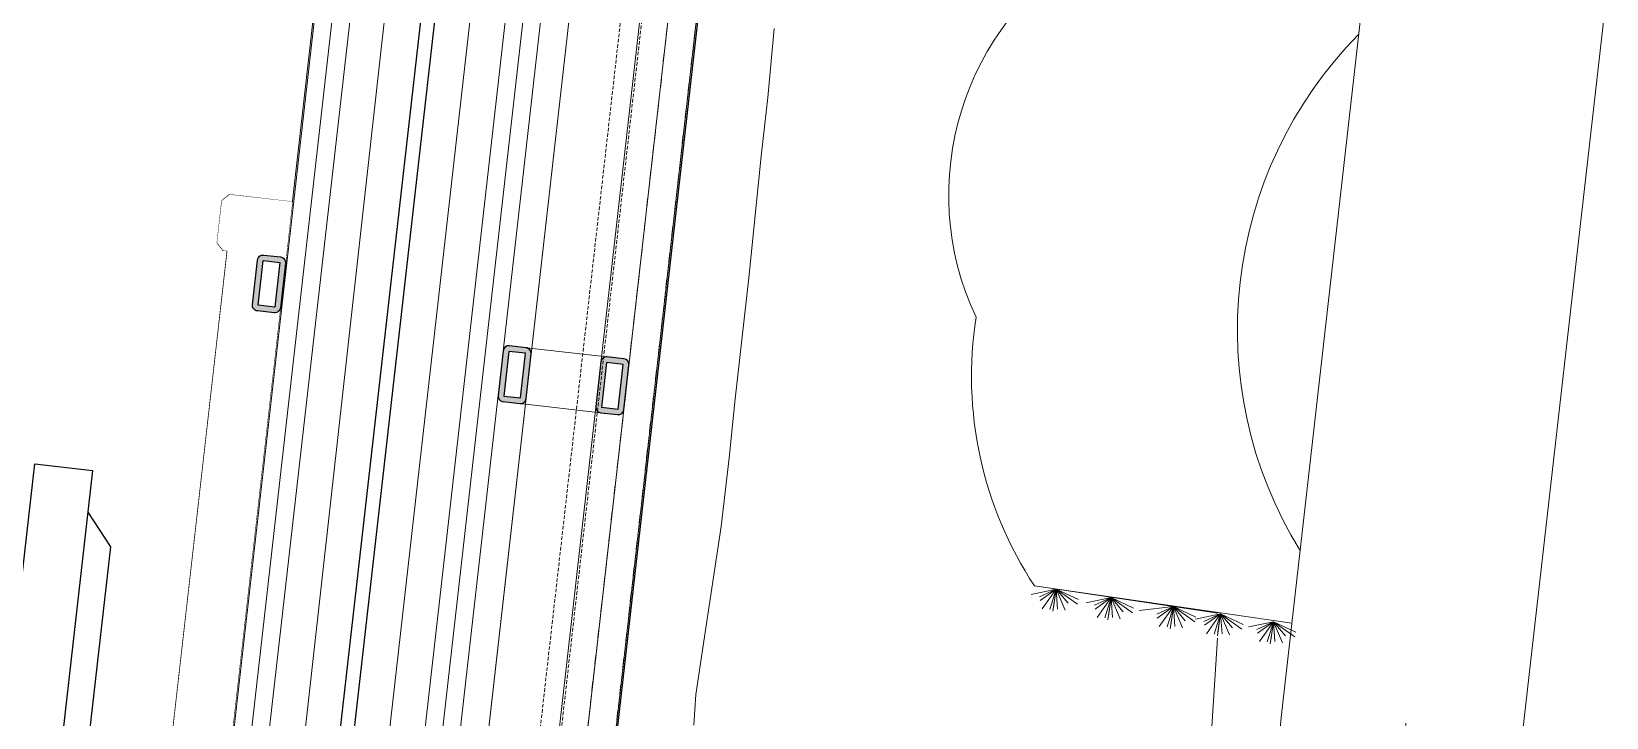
# Model space of a CAD drawing. Header units: millimetres. Extents: x 26282 to 30760, y 1404 to 4574.
# Drawn here: x 29792.2 to 29904.3, y 3606.7 to 3655.5 of the extents above; entities that cross this region are included whole.
import ezdxf

# ---------------------------------------------------------------- set-up
doc = ezdxf.new("R2010")
doc.units = ezdxf.units.MM
doc.header["$LTSCALE"] = 0.25
doc.set_wipeout_variables(frame=1)
doc.linetypes.add('01-2BASEMENT$0$HIDDEN', pattern=[0.375, 0.25, -0.125])
doc.linetypes.add('HIDDEN', pattern=[0.375, 0.25, -0.125])
for name, color, linetype, lineweight in [('AB-DUV', 4, 'Continuous', 50), ('FURNITURE (3RDF)', 43, 'Continuous', 20), ('HIDDEN (3RDF)', 145, 'HIDDEN', 13), ('ID-ALCIPAN', 124, 'Continuous', 20), ('ID-HATCH', 252, 'Continuous', 18), ('LIGHTENING FIXTURE (3RDF)', 50, 'Continuous', 20), ('METAL PROFILE (3RDF)', 251, 'Continuous', 18), ('WALL CLADDING (3RDF)', 43, 'Continuous', 13), ('WALLPAPER (3RDF)', 63, 'Continuous', 13)]:
    doc.layers.add(name, color=color, linetype=linetype, lineweight=lineweight)
for name, color, linetype in [('ACCESSORIES (3RDF)', 2, 'Continuous'), ('ID-PROFIL', 145, 'Continuous'), ('LEATHER (3RDF)', 57, 'Continuous'), ('WIPEOUT(3RDF)', 250, 'Continuous')]:
    doc.layers.add(name, color=color, linetype=linetype)
doc.linetypes.add('BATTING', pattern='A,0.0001,-0.1,[134,ltypeshp.shx,S=0.1,R=0,X=-0.1,Y=0],-0.2,[134,ltypeshp.shx,S=0.1,R=180,X=0.1,Y=0],-0.1', length=0.4001000000000002)

# ---------------------------------------------------------------- blocks, each defined once
blk = doc.blocks.new('20x40 profil')
at = {"layer": 'METAL PROFILE (3RDF)'}
h = blk.add_hatch(color=256, dxfattribs=at)
edge = h.paths.add_edge_path()
edge.add_line((-1.600000000011276, 2), (1.599999999989448, 2))
edge.add_arc((1.599999999989448, 1.599999999998543), 0.3999999999978172, 359.999999999479, 449.9999999994789, ccw=False)
edge.add_line((1.999999999979991, 1.599999999998543), (1.999999999979991, 0.4000000000014552))
edge.add_arc((1.599999999989448, 0.3999999999941792), 0.3999999999978172, 270.0000000005211, 360.00000000052114, ccw=False)
edge.add_line((1.599999999989448, 0), (-1.600000000011276, -7e-16))
edge.add_arc((-1.600000000011276, 0.4000000000014552), 0.4000000000050933, 180.0000000005211, 270.0000000005211, ccw=False)
edge.add_line((-2.000000000020007, 0.4000000000014552), (-2.000000000020008, 1.599999999998543))
edge.add_arc((-1.600000000011276, 1.599999999991267), 0.4000000000050933, 89.99999999947897, 179.999999999479, ccw=False)
h.paths.add_polyline_path([(-1.600000000011276, 1.599999999998543), (1.599999999989448, 1.599999999998543), (1.599999999989448, 0.4000000000014552), (-1.600000000011276, 0.4000000000014552)], flags=16)
at = {"layer": 'ID-PROFIL'}
blk.add_lwpolyline([(1.599999999998543, 2), (-1.599999999998543, 2, 0.4142135623730951), (-1.999999999992724, 1.599999999998543), (-1.999999999992724, 0.4000000000014552, 0.4142135623730657), (-1.599999999998543, 0), (1.599999999998543, 0, 0.4142135623730951), (2.000000000007275, 0.4000000000014552), (2.000000000007275, 1.599999999998543, 0.4142135623731246)], format="xyb", close=True, dxfattribs=at)
blk.add_lwpolyline([(1.599999999998543, 1.599999999998543), (-1.599999999998543, 1.599999999998543), (-1.599999999998543, 0.4000000000014552), (1.599999999998543, 0.4000000000014552)], close=True, dxfattribs=at)
blk = doc.blocks.new('A$C338956E9')
at = {"layer": 'METAL PROFILE (3RDF)'}
h = blk.add_hatch(color=256, dxfattribs=at)
edge = h.paths.add_edge_path()
edge.add_line((0.3999994385876562, 5.58390525e-08), (3.599999438584858, 5.58390525e-08))
edge.add_arc((3.599999438584744, 0.4000000558395982), 0.3999999999978172, 270.0000000005211, 360.0000000005211)
edge.add_line((3.999999438578924, 0.4000000558395982), (3.999999438578924, 1.600000055837596))
edge.add_arc((3.599999438584744, 1.600000055843963), 0.3999999999978172, 359.9999999994789, 449.9999999994789)
edge.add_line((3.599999438584744, 2.000000055839052), (0.3999994385875425, 2.000000055839052))
edge.add_arc((0.3999994385876562, 1.600000055837596), 0.4000000000050933, 449.9999999994789, 539.9999999994789)
edge.add_line((-5.614210749999999e-07, 1.600000055837596), (-5.614210749999999e-07, 0.4000000558395982))
edge.add_arc((0.3999994385876562, 0.4000000558477838), 0.4000000000050933, 540.000000000521, 630.0000000005211)
h.paths.add_polyline_path([(0.3999994385876562, 0.4000000558395982), (3.599999438584744, 0.4000000558395982), (3.599999438584744, 1.600000055837596), (0.3999994385876562, 1.600000055837596)], flags=16)
at = {"layer": 'METAL PROFILE (3RDF)', "color": 4, "xscale": -1, "rotation": 180}
blk.add_blockref('20x40 profil', (1.999999438593475, 2.000000055839052, -4.0321097304e-06), dxfattribs=at)
blk = doc.blocks.new('A$C5B9169E6')
blk.add_wipeout([(-7.089467999321641e-07, 0.007981617881493127), (0.00041059133308607443, 4.132981597383991), (3.0004638201470257, 4.132726830684137), (5.250597519911722, 6.00745811497849), (31.900141682769963, 6.004545895396366), (31.717620990082146, 7.5045641228398), (36.40029139652287, 7.504096679391496), (36.400404590407824, 8.638029862228267), (37.76656634967133, 10.003918896935206), (46.03451550089279, 10.003093556176202), (45.80649181870027, 10.5031163209413), (41.90059083733839, 10.503506224068795), (41.90074056451464, 12.003416047826997), (51.90074052369547, 12.00250797539954), (51.90059078751661, 10.502507982876397), (47.337867447263314, 10.502963452717514), (46.11038335700071, 10.503085985235773), (46.11038335700071, 10.115975240535468), (46.034415676776185, 9.003093561167779), (37.76646652554813, 9.003918901909683), (37.4004045854248, 8.63793003811495), (37.400291391543796, 7.5039968552722565), (41.90029136912309, 7.503547646740285), (41.900141632945555, 6.003547654202657), (68.5505975721052, 6.000523288223536), (70.80041060624487, 4.125298951940144), (73.80041059133166, 4.1249998244605734), (73.79999929105583, -1.5504081609681096e-07)]).translate(0, 0, -2.269338025413226).dxf.layer = 'WIPEOUT(3RDF)'
at = {"layer": 'ACCESSORIES (3RDF)'}
for points, elevation in [([(46.9006540957605, 10.50295105044444), (51.90065407085491, 10.50245192986023), (51.90080380702852, 12.00245192238327), (41.90080385685064, 12.00345016357897), (41.90065412067339, 10.50345017105229), (51.90065407085491, 10.50245192986023)], -2.269338025105334), ([(37.76652980888025, 9.00386284889356), (46.03447896011561, 9.003037508151293)], -2.269338025105334), ([(37.76662963300328, 10.00386284391862), (46.03457878423865, 10.00303750315999)], -2.269338025105334), ([(36.90035467736811, 7.503990714300755), (36.40035467986014, 7.504040626371363), (36.40046787374081, 8.637973809211699)], -2.269338025105334), ([(37.40046786876042, 8.637873985101407), (37.40035467487611, 7.503940802250156), (36.40035467986014, 7.504040626371363)], -2.269338025105334), ([(36.90020494119085, 6.003990721788624), (31.90020496610373, 6.00448984238011), (31.90035470228463, 7.504489834908612), (41.90035465245887, 7.503491593722003), (41.9002049162816, 6.003491601186226), (31.90020496610373, 6.00448984238011)], -2.269338025046083), ([(3.000410576420789, 4.13268246991157), (5.250597519909887, 6.007458114980012), (68.55059757210324, 6.000523288225793), (70.80041060624058, 4.125298951942511)], -2.269338024681979)]:
    blk.add_lwpolyline(points, dxfattribs=dict(at, elevation=elevation))
at = {"layer": 'ACCESSORIES (3RDF)', "elevation": -2.269338025413226}
blk.add_lwpolyline([(73.80041059133214, 4.124999824462918), (73.79999929105611, -1.550388902e-07), (-7.089467999e-07, 0.0079816178829901), (0.0004105913292278, 4.132981597385708)], close=True, dxfattribs=at)
at = {"layer": 'ACCESSORIES (3RDF)', "extrusion": (7.071067811864282e-17, 7.071067811864282e-17, -1)}
blk.add_ellipse((36.90055432147051, 9.503949296627807, -2.269336177148806), major_axis=(0.7071067811866669, 0.7071067811866669), ratio=1, start_param=1.570796326794896, end_param=7.853981633974483, dxfattribs=at)
at = {"layer": 'ACCESSORIES (3RDF)', "extrusion": (1e-16, 1e-16, -1)}
blk.add_ellipse((46.90055427164111, 9.502951055433924, -2.269336176763959), major_axis=(0.7071067811868943, -0.7071067811868942), ratio=0.9999999999993568, dxfattribs=at)
blk = doc.blocks.new('TVPANEL-01')
blk.add_wipeout([(-369.5514339124688, 81.54782710258954), (-369.5514339124688, 77.04782710258952), (-369.0514339124688, 76.54782710258863), (-366.0514339124724, 76.54782710258863), (-365.5514339124724, 77.04782710258952), (-365.5514339124724, 77.34782710258862), (-307.05192634331524, 77.34782710258865), (-258.5514339124624, 77.34782710258867), (-258.5514339124624, 77.04782710258964), (-258.0514339124624, 76.54782710258876), (-255.05143391246605, 76.54782710258876), (-254.55143391246608, 77.04782710258964), (-254.55143391246608, 81.54782710258965)]).dxf.layer = 'WIPEOUT(3RDF)'
at = {"layer": 'LEATHER (3RDF)', "elevation": 3.078917e-10}
blk.add_lwpolyline([(-260.5514352532722, 79.44592712156398), (-260.5514339124624, 79.54590163967012), (-258.5514339124624, 79.54590163967012), (-258.5514339124624, 77.3478271025887), (-365.5514339124724, 77.34782710258864), (-365.5514339124724, 79.54782710258863), (-363.5514339124723, 79.54782710258863), (-363.5514352542281, 79.44777791148418)], dxfattribs=at)
at = {"layer": 'WALL CLADDING (3RDF)', "ltscale": 0.25}
for p, q in [((-369.5514339124688, 81.54782710258955), (-369.5514339124688, 77.04782710258954)), ((-368.3514339124681, 81.54782710258955), (-369.5514339124688, 81.54782710258955)), ((-368.3514339124681, 81.54782710258955), (-368.3514339124681, 77.7478271025886)), ((-366.7514339124695, 81.54782710258863), (-366.7514339124695, 77.7478271025886)), ((-365.5514339124724, 81.54782710258863), (-366.7514339124695, 81.54782710258863)), ((-365.5514339124724, 81.54782710258863), (-365.5514339124724, 77.04782710258954)), ((-258.5514339124624, 81.54782710258873), (-258.5514339124624, 77.04782710258965)), ((-257.3514339124617, 81.54782710258873), (-258.5514339124624, 81.54782710258873)), ((-257.3514339124617, 81.54782710258873), (-257.3514339124617, 77.74782710258867)), ((-255.7514339124631, 81.54782710258965), (-255.7514339124631, 77.7478271025888)), ((-255.7514339124631, 81.54782710258965), (-254.5514339124661, 81.54782710258965)), ((-254.5514339124661, 81.54782710258965), (-254.5514339124661, 77.04782710258965)), ((-366.7514339124695, 77.7478271025886), (-368.3514339124681, 77.7478271025886)), ((-257.3514339124617, 77.7478271025888), (-255.7514339124631, 77.7478271025888)), ((-369.0514339124688, 76.54782710258863), (-369.5514339124688, 77.04782710258954)), ((-366.0514339124724, 76.54782710258863), (-369.0514339124688, 76.54782710258863)), ((-365.5514339124688, 77.04782710258954), (-366.0514339124724, 76.54782710258863)), ((-258.5514339124661, 77.04782710258965), (-258.0514339124624, 76.54782710258873)), ((-258.0514339124624, 76.54782710258873), (-255.051433912466, 76.54782710258873)), ((-255.051433912466, 76.54782710258873), (-254.5514339124661, 77.04782710258965))]:
    blk.add_line(p, q, dxfattribs=at)
at = {"layer": 'WALL CLADDING (3RDF)', "elevation": 3.078916e-10}
blk.add_lwpolyline([(-365.4514339124702, 77.44782710258865), (-365.4514339124702, 79.44780339229915), (-258.6514339124609, 79.4459016396701), (-258.6514339124609, 77.44587791600193), (-365.4514339124702, 77.44782710258865)], dxfattribs=at)
at = {"layer": 'WIPEOUT(3RDF)'}
for p, q in [((-255.7514339124631, 81.54782710258965), (-368.3514339124681, 81.54782710258955)), ((-258.5514339124624, 81.54782710258873), (-365.5514339124724, 81.54782710258863))]:
    blk.add_line(p, q, dxfattribs=at)
at = {"ltscale": 0.25}
for p in [(-365.5514333510704, 79.54782704674959, 4.0321097304e-06), (-318.0589156643522, 79.54782704674959, 4.0324176221e-06), (-262.5514333510604, 79.54782704674962, 4.0321097304e-06)]:
    blk.add_blockref('A$C338956E9', p, dxfattribs=at)
at = {"ltscale": 0.25, "rotation": 0.006196773708317901}
blk.add_blockref('A$C5B9169E6', (-348.9514325560935, 65.43869156807321, 2.269338025413226), dxfattribs=at)
blk = doc.blocks.new('A$C266E249E')
for p, q in [((141.1514516269089, 99.12607479604776), (94.62931097077671, 71.48994370954459)), ((94.2108854529215, 58.91792379805703), (141.1514516269089, 31.31439769835561))]:
    blk.add_line(p, q)
blk.add_circle((83.78578859695699, 65.55786785061353), 12.36007691993655)
for points, knots in [([(94.78531307878441, 71.19541719785775), (94.78531307878441, 71.19541719785775), (103.9507598899072, 88.02816172791063), (117.2812467027688, 101.3960707296792), (137.4229916279437, 121.5943588402297), (165.0934843687573, 131.8969809654809), (165.0934843687573, 131.8969809654809)], [0, 0, 0, 0, 1, 1, 1, 2, 2, 2, 2]), ([(71.24852180934977, 69.76502362717292), (71.24852180934977, 69.76502362717292), (38.70410480105785, 79.8858040368359), (12.86062592815142, 100.7125156868424), (8.329045869759282, 104.3644199701666), (4.065128125366753, 108.2958282255276), (0.2081048489781097, 112.1528400360548)], [0, 0, 0, 0, 1, 1, 1, 1.244035325016562, 1.244035325016562, 1.244035325016562, 1.244035325016562]), ([(73.99746307253372, 74.16251663232106), (73.99746307253372, 74.16251663232106), (74.59699570771771, 83.4707595158543), (71.2245298383059, 91.80954729390213), (65.19482825265732, 106.7186386922549), (48.47249950037803, 113.5723589211411), (48.47249950037803, 113.5723589211411)], [0, 0, 0, 0, 1, 1, 1, 2, 2, 2, 2]), ([(70.51046458201017, 65.55786785061353), (70.51046458201017, 65.55786785061353), (46.49244093464221, 62.63377581114764), (27.69890658336226, 49.27314274941455), (10.41839979437645, 36.98814589806715), (0.0007826940855011, 17.61814401854644), (0.0007826940855011, 17.61814401854644)], [0, 0, 0, 0, 1, 1, 1, 2, 2, 2, 2]), ([(71.62701023288537, 60.42420384983415), (71.62701023288537, 60.42420384983415), (60.90536596288439, 45.65745150073779), (47.48328079015482, 33.44564338374766), (29.29560198739637, 16.89795792542281), (6.925313666346482, 5.747519494470907), (6.925313666346482, 5.747519494470907)], [0, 0, 0, 0, 1, 1, 1, 2, 2, 2, 2]), ([(92.56283637660087, 56.85528583449195), (92.56283637660087, 56.85528583449195), (95.29235729493669, 40.78664740148814), (100.7942681972636, 25.55596960426192), (105.5623411274282, 12.35674049911904), (112.3351531509543, 0.0011529203911778), (112.3351531509543, 0.0011529202747624)], [0, 0, 0, 0, 1, 1, 1, 2, 2, 2, 2])]:
    blk.add_open_spline(points, degree=3, knots=knots)
blk = doc.blocks.new('A$C4A193E75')
for p, q in [((198.9999931202255, 158.172216008119), (198.9999931202255, 8.172216008759277)), ((134.8568792185542, 90.56793512852164), (134.8568792185542, 144.3430331059498)), ((152.0570440569645, 144.3430331059498), (152.0570440569645, 90.56793512852164)), ((193.4213581558288, 135.2008269641956), (193.3275656438054, 130.2735164673067)), ((193.3275656438054, 130.2735164673067), (193.3254861740205, 126.0694650141231)), ((193.3254861740205, 126.0694650141231), (193.2127888142931, 117.3879061456245)), ((193.2127888142931, 117.3879061456245), (193.2102697892041, 108.7051970257598)), ((193.2102697892041, 108.7051970257598), (193.1565612137929, 104.5016861868789)), ((193.1849543353528, 99.5731066612643), (193.1565612137929, 104.5016861868789)), ((193.1849543353528, 99.5731066612643), (193.4304317768619, 93.08400274012821)), ((152.0570440569645, 97.32740673734224), (170.5510367597961, 97.89744823431829)), ((157.3569298022776, 97.43138421911863), (170.5510367601018, 97.89744823446381)), ((160.5566766862248, 97.54441095769288), (158.8907426113874, 96.97704890195746)), ((160.5566766862248, 97.54441095769288), (158.928664894971, 96.64030332674156)), ((160.5566766862248, 97.54441095769288), (159.6053505831878, 96.63820245472016)), ((160.5566766862248, 97.54441095769288), (159.7536582504981, 96.12331737042405)), ((160.5566766862248, 97.54441095769288), (160.2994845788489, 96.14259794889948)), ((160.5566766862248, 97.54441095769288), (160.603452626412, 96.22020067827543)), ((160.5566766862248, 97.54441095769288), (160.6128078145701, 95.95535862230463)), ((160.5566766862248, 97.54441095769288), (161.610362572741, 96.60499971362879)), ((160.5566766862248, 97.54441095769288), (162.9383944195579, 96.98999577426002)), ((160.5566766862248, 97.54441095769288), (161.3966265566268, 96.02530660189224)), ((160.5566766862248, 97.54441095769288), (160.8489650056799, 96.0579805202142)), ((160.5566766862248, 97.54441095769288), (161.6791560438942, 96.86749167594824)), ((165.0247176855264, 97.68140311713795), (163.3587836106817, 97.11404106137344)), ((165.0247176855264, 97.68140311713795), (163.3967058945563, 96.77729548554636)), ((165.0247176855264, 97.68140311713795), (164.0733915824821, 96.77519461413613)), ((165.0247176855264, 97.68140311713795), (164.2216992497924, 96.26030952986912)), ((165.0247176855264, 97.68140311713795), (164.7675255778449, 96.27959010816994)), ((165.0247176855264, 97.68140311713795), (166.1471970431958, 97.00448383539332)), ((165.0247176855264, 97.68140311713795), (165.3170060052653, 96.19497267904808)), ((165.0247176855264, 97.68140311713795), (165.8646675559284, 96.16229876133728)), ((165.0247176855264, 97.68140311713795), (166.7682391008056, 97.10444451050716)), ((165.0247176855264, 97.68140311713795), (166.0784035723263, 96.74199187243359)), ((165.0247176855264, 97.68140311713795), (165.0808488138646, 96.0923507817497)), ((165.0247176855264, 97.68140311713795), (165.0714936259974, 96.35719283710932)), ((168.9815929447213, 97.84200975080604), (167.3156588698839, 97.27464769504152)), ((168.9815929447213, 97.84200975080604), (167.3535811537585, 96.93790211921441)), ((168.9815929447213, 97.84200975080604), (168.0302668419754, 96.93580124719301)), ((168.9815929447213, 97.84200975080604), (168.1785745089946, 96.42091616353716)), ((168.9815929447213, 97.84200975080604), (168.7244008373309, 96.44019674125593)), ((168.9815929447213, 97.84200975080604), (169.0283688851996, 96.51779947077739)), ((168.9815929447213, 97.84200975080604), (169.0377240733578, 96.2529574148066)), ((168.9815929447213, 97.84200975080604), (170.0352788315285, 96.90259850610164)), ((168.9815929447213, 97.84200975080604), (170.7251143597023, 97.26505114402971)), ((168.9815929447213, 97.84200975080604), (169.8215428151234, 96.32290539500536)), ((168.9815929447213, 97.84200975080604), (169.2738812644675, 96.35557931271615)), ((168.9815929447213, 97.84200975080604), (170.1040723020924, 97.16509046891588)), ((153.3543939321971, 97.28224832378328), (151.6884598570541, 96.71488626787321)), ((153.3543939321971, 97.28224832378328), (151.726382140936, 96.37814069280284)), ((153.3543939321971, 97.28224832378328), (152.4030678291528, 96.37603982078144)), ((153.3543939321971, 97.28224832378328), (152.5513754964631, 95.86115473651444)), ((153.3543939321971, 97.28224832378328), (153.0972018245156, 95.88043531481527)), ((153.3543939321971, 97.28224832378328), (153.4011698723843, 95.95803804436585)), ((153.3543939321971, 97.28224832378328), (153.4105250605353, 95.69319598836591)), ((153.3543939321971, 97.28224832378328), (154.408079818706, 96.34283707969007)), ((153.3543939321971, 97.28224832378328), (155.0979153471708, 96.70528971700695)), ((153.3543939321971, 97.28224832378328), (154.1943438023081, 95.76314396856468)), ((153.3543939321971, 97.28224832378328), (153.6466822516449, 95.79581788627549)), ((153.3543939321971, 97.28224832378328), (154.4768732892698, 96.6053290425043)), ((157.1622204568048, 97.41248568816809), (155.4962863819601, 96.84512363240358)), ((157.1622204568048, 97.41248568816809), (155.5342086655437, 96.50837805718763)), ((157.1622204568048, 97.41248568816809), (156.2108943540588, 96.50627718531176)), ((157.1622204568048, 97.41248568816809), (156.3592020213691, 95.99139210104477)), ((157.1622204568048, 97.41248568816809), (156.9050283494216, 96.0106726793747)), ((157.1622204568048, 97.41248568816809), (157.2089963972903, 96.08827540889617)), ((157.1622204568048, 97.41248568816809), (157.2183515851429, 95.82343335277979)), ((157.1622204568048, 97.41248568816809), (158.2159063433137, 96.47307444407488)), ((157.1622204568048, 97.41248568816809), (158.905741872084, 96.83552708153731)), ((157.1622204568048, 97.41248568816809), (158.0021703269158, 95.89338133297859)), ((157.1622204568048, 97.41248568816809), (157.4545087765582, 95.9260552508058)), ((157.1622204568048, 97.41248568816809), (158.2846998141831, 96.73556640703464)), ((156.8022185906156, 87.89008400434979), (157.1805883848719, 95.66951839704416)), ((193.4304317768619, 93.08400274012821), (193.6274698127963, 87.5068960285571)), ((193.6274698127963, 87.5068960285571), (193.5105462648134, 85.31430465821177))]:
    blk.add_line(p, q)
for centre, radius, start, end in [((159.5031314077641, 127.1331784572394), 20.37675710048322, 328.2710351580398, 53.00458760461878), ((128.5352511501405, 121.0073103352042), 29.91215350272049, 321.8468598874201, 38.1531399627159), ((149.8131912014869, 115.2592624302779), 27.04608715816854, 320.0637841862457, 2.453374136803982), ((147.0570440569645, 90.56793512852164), 5, 270, 0)]:
    blk.add_arc(centre, radius, start, end)
at = {"xscale": 0.0607998452222824, "yscale": 0.0607998452222824, "zscale": 0.0607998452222824, "rotation": 315.0000000000002}
blk.add_blockref('A$C266E249E', (138.3491431934672, 86.35158958466488), dxfattribs=at)
blk = doc.blocks.new('ODA216')
at = {"layer": 'METAL PROFILE (3RDF)'}
h = blk.add_hatch(color=256, dxfattribs=at)
edge = h.paths.add_edge_path()
edge.add_line((24.09157121255339, 11.10374828623753), (27.29157118051029, 11.10420110514496))
edge.add_arc((27.29162778287355, 10.70420110915074), 0.3999999999978172, -359.99189230913044, -269.9918923091301, ccw=False)
edge.add_line((27.69162777886413, 10.70425771151349), (27.69179758595493, 9.504257723529463))
edge.add_arc((27.29179758996452, 9.504201121169901), 0.3999999999978172, -449.99189230808804, -359.99189230808815, ccw=False)
edge.add_line((27.29185419232635, 9.104201125181133), (24.09185422436765, 9.103748306273472))
edge.add_arc((24.09179762200711, 9.503748302257007), 0.4000000000050933, -539.9918923080883, -449.99189230808804, ccw=False)
edge.add_line((23.69179762600197, 9.503691699901538), (23.69162781891117, 10.70369168788556))
edge.add_arc((24.09162781491796, 10.70374829023785), 0.4000000000050933, -629.9918923091304, -539.9918923091301, ccw=False)
h.paths.add_polyline_path([(24.09162781491796, 10.70374829024513), (27.29162778287355, 10.70420110915074), (27.29179758996361, 9.504201121177177), (24.09179762200711, 9.503748302257007)], flags=16)
h = blk.add_hatch(color=256, dxfattribs=at)
edge = h.paths.add_edge_path()
edge.add_line((24.09256175391602, 4.103748356319556), (27.29256172187291, 4.10420117522699))
edge.add_arc((27.29261832423799, 3.704201179240043), 0.3999999999978172, -359.99189230913044, -269.9918923091301, ccw=False)
edge.add_line((27.69261832022676, 3.704257781599153), (27.69278812731756, 2.504257793615123))
edge.add_arc((27.29278813132533, 2.504201191248284), 0.3999999999978172, -449.99189230808804, -359.99189230808815, ccw=False)
edge.add_line((27.29284473369171, 2.104201195252244), (24.09284476573254, 2.103748376344583))
edge.add_arc((24.09278816336974, 2.503748372342669), 0.4000000000050933, -539.9918923080883, -449.99189230808804, ccw=False)
edge.add_line((23.69278816736551, 2.503691769987199), (23.69261836027471, 3.703691757971227))
edge.add_arc((24.09261835628058, 3.703748360316239), 0.4000000000050933, -629.9918923091304, -539.9918923091301, ccw=False)
h.paths.add_polyline_path([(24.09261835628058, 3.703748360334428), (27.29261832423799, 3.704201179240043), (27.29278813132714, 2.504201191248284), (24.09278816336974, 2.503748372342669)], flags=16)
at = {"layer": 'FURNITURE (3RDF)', "color": 252}
for p, q in [((-64.7870402322551, 0.0911531876263325, 2.269327137829336), (65.21295846554949, 0.109548955802893, 2.269327137829336)), ((65.2134344002261, 0.109598074992391, 2.269340716513295), (-64.78656429757666, 0.0912023068522103, 2.269340716513295))]:
    blk.add_line(p, q, dxfattribs=at)
at = {"layer": 'HIDDEN (3RDF)', "ltscale": 10, "elevation": 2.269330253366979}
for points in [[(151.8327756371727, 2.121830611129553), (-150.9348569247413, 2.07906685711714)], [(151.8328510049059, 0.1218268514385272), (-150.9065681838856, 0.078726787436608)]]:
    blk.add_lwpolyline(points, dxfattribs=at)
at = {"layer": 'LEATHER (3RDF)'}
blk.add_lwpolyline([(120.2126607128948, 2.217611519023194), (125.3126607536651, 2.218333199183688), (125.3129701159305, 0.0178384335231385), (-125.3129701159323, -0.0178384335304145), (-125.313283512869, 2.182606527137977), (-120.2132834720823, 2.183328207291197)], dxfattribs=at)
at = {"layer": 'LIGHTENING FIXTURE (3RDF)', "linetype": '01-2BASEMENT$0$HIDDEN', "ltscale": 4}
for p, q in [((123.386788136072, 5.468061990384741, -4.538652079931381), (-120.9012805106549, 5.433493784828896, -4.538652079931381)), ((123.3870003949359, 3.96806200541323, -4.538652079931381), (-120.9010682517901, 3.933493799846473, -4.538652079931381))]:
    blk.add_line(p, q, dxfattribs=at)
at = {"layer": 'METAL PROFILE (3RDF)'}
blk.add_line((151.8325118506018, 9.121830651940401, 2.269330253377756), (-151.0338504901774, 9.079053056633713, 2.269330253514493), dxfattribs=at)
at = {"layer": 'METAL PROFILE (3RDF)', "elevation": 2.269327137829336}
for points in [[(23.69270326382866, 3.103691763975803), (23.69171272246513, 10.10369169389014)], [(27.69270322378179, 3.10425778760691), (27.69171268241735, 10.10425771752852)], [(118.2123919087116, 4.117066868584514), (-118.2135523533343, 4.083611200083396)]]:
    blk.add_lwpolyline(points, dxfattribs=at)
at = {"layer": 'WALL CLADDING (3RDF)', "ltscale": 0.25}
for p, q in [((123.2126748704704, 2.117774418155021, 2.269327137829336), (-123.2132692914565, 2.082903690570673, 2.269327137829336)), ((125.2129578622644, 0.1180574499958311, 2.269327137829336), (-125.2129862596157, 0.0826206987730984, 2.269327137829336))]:
    blk.add_line(p, q, dxfattribs=at)
at = {"layer": 'FURNITURE (3RDF)', "extrusion": (0, 0, -1), "zscale": -0.9999999999999998, "rotation": 89.99189230860935}
blk.add_blockref('A$C4A193E75', (82.93062044947601, -198.9113602969664, -2.269340716513295), dxfattribs=at)
at = {"layer": 'METAL PROFILE (3RDF)', "color": 4, "rotation": 0.0081076913906274}
for p in [(25.69185420835584, 9.103974715726508, 2.269330253366979), (25.69284474971846, 2.103974785804894, 2.269327137829336)]:
    blk.add_blockref('20x40 profil', p, dxfattribs=at)
blk = doc.blocks.new('A$C187D15ED')
at = {"layer": 'ID-ALCIPAN', "ltscale": 0.25}
for p, q in [((10232.70441011287, 3250.763220280568, 1.38812197e-08), (10267.04574233461, 3553.10155192956, 1.38812197e-08)), ((10233.94840717779, 3250.639607272908, 1.38812197e-08), (10268.14664137403, 3551.718113591511, 1.38812197e-08)), ((10235.19240424133, 3250.515994265383, 1.38812197e-08), (10269.38865495209, 3551.577038179422, 1.38812197e-08)), ((10250.15464841412, 3512.934557216379, 1.38812197e-08), (10220.51324338335, 3251.974627307833, 1.38812197e-08)), ((10251.39665464924, 3512.793417157743, 1.38812197e-08), (10221.7572404468, 3251.851014300316, 1.38812197e-08)), ((10248.77156677478, 3511.833683694354, 1.38812197e-08), (10219.2692463199, 3252.098240315348, 1.38812197e-08))]:
    blk.add_line(p, q, dxfattribs=at)
at = {"layer": 'ID-HATCH', "linetype": 'BATTING', "lineweight": 0, "ltscale": 4.5}
for p, q in [((10224.54028284332, 3251.574470045684, 1.38812197e-08), (10278.38863134454, 3733.084957163081, 1.38812197e-08)), ((10230.21641734277, 3251.010446160778, 1.38812197e-08), (10264.32121429416, 3551.2667960583, 1.38812197e-08))]:
    blk.add_line(p, q, dxfattribs=at)
at = {"layer": 'ID-PROFIL'}
for p, q in [((10261.08417711555, 3553.77883548401, 1.38812197e-08), (10226.7332287006, 3251.356562270255, 1.38812197e-08)), ((10261.83718708139, 3551.548946888916, 1.38812197e-08), (10227.72842345967, 3251.257672151584, 1.38812197e-08))]:
    blk.add_line(p, q, dxfattribs=at)
at = {"layer": 'WALLPAPER (3RDF)'}
blk.add_line((10248.66092024363, 3511.745613812591, 1.38812197e-08), (10219.16972655481, 3252.108129355948, 1.38812197e-08), dxfattribs=at)
at = {"layer": 'FURNITURE (3RDF)', "rotation": 263.5197728980198}
blk.add_blockref('TVPANEL-01', (10117.58779966618, 3080.346488257323, 9.6681836e-09), dxfattribs=at)
at = {"layer": 'FURNITURE (3RDF)', "ltscale": 0.2, "rotation": 83.5150630362747}
blk.add_blockref('ODA216', (10263.27212387335, 3399.359256631858, -2.26933023948576), dxfattribs=at)

msp = doc.modelspace()

# ---------------------------------------------------------------- block references
at = {"layer": 'AB-DUV', "ltscale": 100}
msp.add_blockref('A$C187D15ED', (19570.42390626811, 205.0275163953916, 5.126401409773051), dxfattribs=at)

# ---------------------------------------------------------------- next in the draw order: hatches: boundary and pattern name
at = {"layer": 'METAL PROFILE (3RDF)'}
h = msp.add_hatch(color=256, dxfattribs=at)
edge = h.paths.add_edge_path()
edge.add_line((29825.38427851509, 3629.578275848541), (29825.74524299065, 3632.757852022711))
edge.add_arc((29826.14269001242, 3632.712731463267), 0.3999999999978172, -276.47682927285575, -186.47682927285564, ccw=False)
edge.add_line((29826.18781057186, 3633.110178485033), (29827.38015163718, 3632.9748168067))
edge.add_arc((29827.33503107772, 3632.577369784934), 0.3999999999978172, -366.4768292718136, -276.47682927181324, ccw=False)
edge.add_line((29827.73247809949, 3632.532249225489), (29827.37151362393, 3629.352673051316))
edge.add_arc((29826.97406660218, 3629.397793610761), 0.4000000000050933, -456.4768292718138, -366.4768292718136, ccw=False)
edge.add_line((29826.92894604272, 3629.000346588981), (29825.73660497741, 3629.135708267313))
edge.add_arc((29825.78172553687, 3629.533155289097), 0.4000000000050933, -546.476829272856, -456.47682927285564, ccw=False)
h.paths.add_polyline_path([(29825.78172553686, 3629.533155289098), (29826.14269001242, 3632.712731463267), (29827.33503107772, 3632.577369784934), (29826.97406660218, 3629.397793610761)], flags=16)
h = msp.add_hatch(color=256, dxfattribs=at)
edge = h.paths.add_edge_path()
edge.add_line((29825.38427851509, 3629.578275848535), (29825.74524299063, 3632.757852022711))
edge.add_arc((29826.14269001242, 3632.712731463267), 0.3999999999978172, 443.52317072712555, 533.5231707271255, ccw=False)
edge.add_line((29826.18781057185, 3633.110178485028), (29827.38015163716, 3632.974816806693))
edge.add_arc((29827.33503107772, 3632.577369784933), 0.3999999999978172, 353.52317072816766, 443.5231707281677, ccw=False)
edge.add_line((29827.73247809949, 3632.532249225488), (29827.37151362394, 3629.352673051312))
edge.add_arc((29826.97406660216, 3629.397793610758), 0.4000000000050933, 263.52317072816766, 353.52317072816766, ccw=False)
edge.add_line((29826.92894604272, 3629.000346588978), (29825.7366049774, 3629.13570826731))
edge.add_arc((29825.78172553686, 3629.533155289089), 0.4000000000050933, 173.5231707271255, 263.5231707271255, ccw=False)
h.paths.add_polyline_path([(29825.78172553685, 3629.53315528909), (29826.14269001242, 3632.712731463267), (29827.33503107772, 3632.577369784934), (29826.97406660216, 3629.397793610758)], flags=16)
h = msp.add_hatch(color=256, dxfattribs=at)
edge = h.paths.add_edge_path()
edge.add_line((29832.3396013961, 3628.788666058263), (29832.70056587166, 3631.968242232432))
edge.add_arc((29833.09801289342, 3631.92312167299), 0.3999999999978172, -276.47682927285575, -186.47682927285564, ccw=False)
edge.add_line((29833.14313345287, 3632.320568694757), (29834.33547451818, 3632.185207016424))
edge.add_arc((29834.29035395873, 3631.787759994655), 0.3999999999978172, -366.4768292718136, -276.47682927181324, ccw=False)
edge.add_line((29834.68780098052, 3631.742639435212), (29834.32683650496, 3628.563063261039))
edge.add_arc((29833.92938948318, 3628.608183820485), 0.4000000000050933, -456.4768292718138, -366.4768292718136, ccw=False)
edge.add_line((29833.88426892373, 3628.210736798705), (29832.69192785841, 3628.346098477038))
edge.add_arc((29832.73704841788, 3628.743545498818), 0.4000000000050933, -546.476829272856, -456.47682927285564, ccw=False)
h.paths.add_polyline_path([(29832.73704841786, 3628.74354549882), (29833.09801289342, 3631.92312167299), (29834.29035395873, 3631.787759994657), (29833.92938948318, 3628.608183820485)], flags=16)
h = msp.add_hatch(color=256, dxfattribs=at)
edge = h.paths.add_edge_path()
edge.add_line((29832.33960139609, 3628.788666058256), (29832.70056587165, 3631.968242232432))
edge.add_arc((29833.09801289342, 3631.923121672988), 0.3999999999978172, 443.52317072712555, 533.5231707271255, ccw=False)
edge.add_line((29833.14313345287, 3632.320568694752), (29834.33547451818, 3632.185207016417))
edge.add_arc((29834.29035395873, 3631.787759994655), 0.3999999999978172, 353.52317072816766, 443.5231707281677, ccw=False)
edge.add_line((29834.68780098051, 3631.742639435211), (29834.32683650495, 3628.563063261035))
edge.add_arc((29833.92938948318, 3628.608183820479), 0.4000000000050933, 263.52317072816766, 353.52317072816766, ccw=False)
edge.add_line((29833.88426892373, 3628.210736798697), (29832.69192785842, 3628.346098477031))
edge.add_arc((29832.73704841787, 3628.743545498811), 0.4000000000050933, 173.5231707271255, 263.5231707271255, ccw=False)
h.paths.add_polyline_path([(29832.73704841787, 3628.743545498812), (29833.09801289342, 3631.923121672988), (29834.29035395873, 3631.787759994655), (29833.92938948318, 3628.608183820479)], flags=16)

# ---------------------------------------------------------------- next in the draw order: linework, layer by layer
at = {"layer": 'FURNITURE (3RDF)'}
for p, q in [((29842.08048303031, 3679.131498412303, 5.126411886800585), (29825.16027323873, 3530.088865248445, 5.126411886800585)), ((29887.16387010326, 3660.095349208023, 5.126411886800585), (29881.09796384097, 3606.66346786646, 5.126411886800585)), ((29898.1883495635, 3604.723265216348, 5.126411886800585), (29904.25425582578, 3658.15514655791, 5.126411886800585)), ((29845.0323078485, 3655.677445182296, 5.126411886800585), (29844.56969421947, 3650.771003049925, 5.126411886800585)), ((29844.56969421947, 3650.771003049925, 5.126411886800585), (29844.0975375334, 3646.593549159214, 5.126411886800585)), ((29844.0975375334, 3646.593549159214, 5.126411886800585), (29843.23022362588, 3637.954687447859, 5.126411886800585)), ((29843.23022362588, 3637.954687447859, 5.126411886800585), (29842.25330484098, 3629.327111096798, 5.126411886800585)), ((29842.25330484098, 3629.327111096798, 5.126411886800585), (29841.83250872262, 3625.144370534627, 5.126411886800585)), ((29841.24834615496, 3620.250450183396, 5.126411886800585), (29841.83250872262, 3625.144370534627, 5.126411886800585)), ((29841.24834615496, 3620.250450183396, 5.126411886800585), (29840.27245546183, 3613.830452813564, 5.126411886800585)), ((29865.10196075628, 3615.800228888794, 5.126411886800585), (29863.30448553404, 3615.423624343038, 5.126411886800585)), ((29876.60611098466, 3614.080945891363, 5.126411886800585), (29863.54878736912, 3616.032348996763, 5.126411886800585)), ((29881.86044169232, 3613.379797515655, 5.126411886800585), (29863.5487873694, 3616.032348996583, 5.126411886800585)), ((29865.10196075628, 3615.800228888794, 5.126411886800585), (29863.91028812056, 3615.254247248799, 5.126411886800585)), ((29865.10196075628, 3615.800228888794, 5.126411886800585), (29863.94903306001, 3614.985670626955, 5.126411886800585)), ((29865.10196075628, 3615.800228888794, 5.126411886800585), (29864.09601472423, 3614.385567654003, 5.126411886800585)), ((29865.10196075628, 3615.800228888794, 5.126411886800585), (29864.64386651847, 3614.356256043335, 5.126411886800585)), ((29865.10196075628, 3615.800228888794, 5.126411886800585), (29864.86694055555, 3614.227650262652, 5.126411886800585)), ((29865.10196075628, 3615.800228888794, 5.126411886800585), (29864.90611058905, 3614.489746700307, 5.126411886800585)), ((29865.10196075628, 3615.800228888794, 5.126411886800585), (29865.94499348531, 3614.792493296703, 5.126411886800585)), ((29865.10196075628, 3615.800228888794, 5.126411886800585), (29865.19938488097, 3614.37835124505, 5.126411886800585)), ((29865.10196075628, 3615.800228888794, 5.126411886800585), (29866.69326286415, 3615.048568296833, 5.126411886800585)), ((29865.10196075628, 3615.800228888794, 5.126411886800585), (29865.73955262634, 3614.297623751334, 5.126411886800585)), ((29865.10196075628, 3615.800228888794, 5.126411886800585), (29866.61759724526, 3614.718249667973, 5.126411886800585)), ((29869.0154648216, 3615.194306254857, 5.126411886800585), (29867.21798959908, 3614.81770170928, 5.126411886800585)), ((29869.0154648216, 3615.194306254857, 5.126411886800585), (29867.8237921856, 3614.64832461504, 5.126411886800585)), ((29869.0154648216, 3615.194306254857, 5.126411886800585), (29867.86253712534, 3614.379747993017, 5.126411886800585)), ((29869.0154648216, 3615.194306254857, 5.126411886800585), (29868.00951878955, 3613.779645020067, 5.126411886800585)), ((29869.0154648216, 3615.194306254857, 5.126411886800585), (29868.55737058379, 3613.750333409396, 5.126411886800585)), ((29869.0154648216, 3615.194306254857, 5.126411886800585), (29868.78044462123, 3613.621727629289, 5.126411886800585)), ((29869.0154648216, 3615.194306254857, 5.126411886800585), (29868.81961465438, 3613.883824066369, 5.126411886800585)), ((29869.0154648216, 3615.194306254857, 5.126411886800585), (29870.53110131059, 3614.112327034037, 5.126411886800585)), ((29869.0154648216, 3615.194306254857, 5.126411886800585), (29869.65305669167, 3613.691701117395, 5.126411886800585)), ((29869.0154648216, 3615.194306254857, 5.126411886800585), (29870.60676692948, 3614.442645662895, 5.126411886800585)), ((29869.0154648216, 3615.194306254857, 5.126411886800585), (29869.11288894665, 3613.77242861166, 5.126411886800585)), ((29869.0154648216, 3615.194306254857, 5.126411886800585), (29869.858497551, 3614.186570663342, 5.126411886800585)), ((29873.43953588523, 3614.55418716664, 5.126411886800585), (29871.01048052759, 3614.271971599355, 5.126411886800585)), ((29873.43953588523, 3614.55418716664, 5.126411886800585), (29872.24786324924, 3614.008205526825, 5.126411886800585)), ((29873.43953588523, 3614.55418716664, 5.126411886800585), (29872.28660818933, 3613.739628905403, 5.126411886800585)), ((29873.43953588523, 3614.55418716664, 5.126411886800585), (29872.43358985319, 3613.13952593185, 5.126411886800585)), ((29873.43953588523, 3614.55418716664, 5.126411886800585), (29872.98144164778, 3613.110214321755, 5.126411886800585)), ((29873.43953588523, 3614.55418716664, 5.126411886800585), (29873.20451568486, 3612.981608541074, 5.126411886800585)), ((29873.43953588523, 3614.55418716664, 5.126411886800585), (29873.24368571837, 3613.243704978729, 5.126411886800585)), ((29873.43953588523, 3614.55418716664, 5.126411886800585), (29874.28256861463, 3613.546451575156, 5.126411886800585)), ((29873.43953588523, 3614.55418716664, 5.126411886800585), (29873.53696001, 3613.13230952365, 5.126411886800585)), ((29873.43953588523, 3614.55418716664, 5.126411886800585), (29875.03083799311, 3613.802526574706, 5.126411886800585)), ((29873.43953588523, 3614.55418716664, 5.126411886800585), (29874.0771277553, 3613.051582029183, 5.126411886800585)), ((29873.43953588523, 3614.55418716664, 5.126411886800585), (29874.95517237457, 3613.472207946425, 5.126411886800585)), ((29840.27245546183, 3613.830452813564, 5.126411886800585), (29839.44756957317, 3608.311167848051, 5.126411886800585)), ((29876.79744582761, 3614.040204492764, 5.126411886800585), (29874.9999706051, 3613.663599947191, 5.126411886800585)), ((29876.79744582761, 3614.040204492764, 5.126411886800585), (29875.60577319197, 3613.494222853524, 5.126411886800585)), ((29876.79744582761, 3614.040204492764, 5.126411886800585), (29875.64451813172, 3613.2256462315, 5.126411886800585)), ((29876.79744582761, 3614.040204492764, 5.126411886800585), (29875.79149979593, 3612.62554325855, 5.126411886800585)), ((29876.79744582761, 3614.040204492764, 5.126411886800585), (29876.33935158988, 3612.596231648029, 5.126411886800585)), ((29876.79744582761, 3614.040204492764, 5.126411886800585), (29876.56242562725, 3612.467625867197, 5.126411886800585)), ((29876.79744582761, 3614.040204492764, 5.126411886800585), (29876.60159566047, 3612.729722305031, 5.126411886800585)), ((29876.79744582761, 3614.040204492764, 5.126411886800585), (29877.64047855673, 3613.032468901429, 5.126411886800585)), ((29876.79744582761, 3614.040204492764, 5.126411886800585), (29876.89486995239, 3612.618326849773, 5.126411886800585)), ((29876.79744582761, 3614.040204492764, 5.126411886800585), (29878.38874793549, 3613.288543900804, 5.126411886800585)), ((29876.79744582761, 3614.040204492764, 5.126411886800585), (29877.43503769741, 3612.537599355483, 5.126411886800585)), ((29876.79744582761, 3614.040204492764, 5.126411886800585), (29878.31308231696, 3612.958225272519, 5.126411886800585)), ((29880.56627814983, 3613.481270203626, 5.126411886800585), (29878.76880292759, 3613.104665657871, 5.126411886800585)), ((29880.56627814983, 3613.481270203626, 5.126411886800585), (29879.37460551449, 3612.935288564204, 5.126411886800585)), ((29880.56627814983, 3613.481270203626, 5.126411886800585), (29879.41335045393, 3612.66671194236, 5.126411886800585)), ((29880.56627814983, 3613.481270203626, 5.126411886800585), (29879.56033211815, 3612.066608969382, 5.126411886800585)), ((29880.56627814983, 3613.481270203626, 5.126411886800585), (29880.10818391238, 3612.037297358712, 5.126411886800585)), ((29880.56627814983, 3613.481270203626, 5.126411886800585), (29880.33125794947, 3611.908691578029, 5.126411886800585)), ((29880.56627814983, 3613.481270203626, 5.126411886800585), (29880.37042798297, 3612.170788015715, 5.126411886800585)), ((29880.56627814983, 3613.481270203626, 5.126411886800585), (29881.40931087924, 3612.473534612112, 5.126411886800585)), ((29880.56627814983, 3613.481270203626, 5.126411886800585), (29880.66370227489, 3612.059392560429, 5.126411886800585)), ((29880.56627814983, 3613.481270203626, 5.126411886800585), (29882.15758025799, 3612.729609611485, 5.126411886800585)), ((29880.56627814983, 3613.481270203626, 5.126411886800585), (29881.20387001991, 3611.978665066165, 5.126411886800585)), ((29880.56627814983, 3613.481270203626, 5.126411886800585), (29882.08191463918, 3612.39929098338, 5.126411886800585)), ((29876.08100977341, 3604.537970305381, 5.126411886800585), (29876.58258598367, 3612.310433523483, 5.126411886800585)), ((29839.44756957317, 3608.311167848051, 5.126411886800585), (29839.31641948981, 3606.119381433042, 5.126411886800585))]:
    msp.add_line(p, q, dxfattribs=at)
at = {"layer": 'FURNITURE (3RDF)', "color": 252}
for p, q in [((29826.28828227674, 3540.024562355676, 5.126398308116626), (29840.95246409609, 3669.194844430935, 5.126398308116626)), ((29840.9524690442, 3669.195322868004, 5.126411886800585), (29826.28828722482, 3540.02504079275, 5.126411886800585))]:
    msp.add_line(p, q, dxfattribs=at)
at = {"layer": 'FURNITURE (3RDF)'}
for centre, radius, start, end in [((29877.82401132542, 3643.835264587226, 5.126411886800585), 20.37675710048322, 120.5185831230928, 205.2521355696265), ((29907.90323428101, 3634.25527427997, 5.126411886800585), 29.91215350272049, 135.3700307648903, 211.6763108401896), ((29886.11271168092, 3630.944094375284, 5.126411886800585), 27.04608715816854, 171.0697965908699, 213.4593865413975)]:
    msp.add_arc(centre, radius, start, end, dxfattribs=at)
at = {"layer": 'HIDDEN (3RDF)', "ltscale": 10, "elevation": 5.126401423654271}
for points in [[(29848.73607327061, 3755.487702956564), (29814.58338137572, 3454.652474314343)], [(29850.72328868326, 3755.261893416964), (29816.57411742132, 3454.454659643398)]]:
    msp.add_lwpolyline(points, dxfattribs=at)
at = {"layer": 'ID-PROFIL'}
for points, elevation in [([(29825.74524299063, 3632.757852022722), (29825.38427851509, 3629.578275848548, 0.4142135623730951), (29825.73660497741, 3629.135708267336), (29826.92894604272, 3629.000346589002, 0.4142135623730657), (29827.37151362394, 3629.352673051328), (29827.73247809949, 3632.532249225497, 0.4142135623730951), (29827.38015163716, 3632.974816806724), (29826.18781057185, 3633.110178485055, 0.4142135623731246)], 5.126401423654271), ([(29832.70056587165, 3631.968242232441), (29832.33960139609, 3628.788666058269, 0.4142135623730951), (29832.69192785842, 3628.346098477057), (29833.88426892373, 3628.210736798724, 0.4142135623730657), (29834.32683650495, 3628.563063261047), (29834.68780098051, 3631.742639435221, 0.4142135623730951), (29834.33547451818, 3632.185207016445), (29833.14313345287, 3632.320568694779, 0.4142135623731246)], 5.126398308116628)]:
    msp.add_lwpolyline(points, format="xyb", close=True, dxfattribs=dict(at, elevation=elevation))
for points, elevation in [([(29826.14269001242, 3632.712731463276), (29825.78172553685, 3629.533155289104), (29826.97406660216, 3629.397793610769), (29827.33503107772, 3632.577369784942)], 5.126401423654271), ([(29833.09801289342, 3631.923121672998), (29832.73704841787, 3628.743545498825), (29833.92938948318, 3628.608183820492), (29834.29035395873, 3631.787759994665)], 5.126398308116628)]:
    msp.add_lwpolyline(points, close=True, dxfattribs=dict(at, elevation=elevation))
at = {"layer": 'LEATHER (3RDF)'}
for points, elevation in [([(29845.06966618169, 3724.080724418902), (29845.64495332496, 3729.148174037741), (29847.83140334621, 3728.899953140232), (29819.56065693672, 3479.873592914263), (29817.3742559461, 3480.12180417784), (29817.94954308938, 3485.189253796695)], 2.85707117028729), ([(29796.35596135815, 3535.294448125024), (29796.45529697407, 3535.28316363635), (29796.2295763276, 3533.29594190998), (29794.04554558947, 3533.544017312714), (29806.12160017478, 3639.860379673614), (29808.30754407378, 3639.612086962516), (29808.08182342734, 3637.624865236144), (29807.98241361563, 3637.636158153375)], 5.126401419749127)]:
    msp.add_lwpolyline(points, dxfattribs=dict(at, elevation=elevation))
at = {"layer": 'LIGHTENING FIXTURE (3RDF)', "linetype": '01-2BASEMENT$0$HIDDEN', "ltscale": 4}
for p, q in [((29842.19850574996, 3727.601654827273, -1.68158090964409), (29814.64246966672, 3484.872739051899, -1.68158090964409)), ((29843.68893208159, 3727.432452729357, -1.68158090964409), (29816.13289599837, 3484.703536953983, -1.68158090964409))]:
    msp.add_line(p, q, dxfattribs=at)
at = {"layer": 'METAL PROFILE (3RDF)', "elevation": 5.126398308116628}
for points in [[(29842.95644998088, 3722.307782456345), (29816.28727253319, 3487.390811562915)], [(29833.73930398553, 3632.252887855599), (29826.78398110451, 3633.042497645876)], [(29833.28809839108, 3628.278417637879), (29826.33277551007, 3629.068027428157)]]:
    msp.add_lwpolyline(points, dxfattribs=at)
at = {"layer": 'WALL CLADDING (3RDF)', "ltscale": 0.25}
for p, q in [((29847.72052998888, 3728.811899742912, 5.126398308116626), (29819.47213296063, 3479.98428308746, 5.126398308116626)), ((29845.50769208279, 3727.050267431274, 5.126398308116626), (29817.71050064898, 3482.197120993544, 5.126398308116626)), ((29805.72172261553, 3643.428305953343, 5.126401419441235), (29806.27495820873, 3643.868681223324, 5.126401419441235)), ((29810.74620709307, 3643.360809768801, 5.126401419441235), (29806.27495820873, 3643.868681223324, 5.126401419441235)), ((29805.38314164584, 3640.44747336379, 5.126401419441235), (29805.72172261553, 3643.428305953343, 5.126401419441235)), ((29806.65447690793, 3641.007568580145, 5.126401419441235), (29806.83505342509, 3642.59734596124, 5.126401419441235)), ((29810.6107747052, 3642.168476732977, 5.126401419441235), (29806.83505342509, 3642.59734596124, 5.126401419441235)), ((29810.6107747052, 3642.168476732977, 5.126401419441235), (29810.74620709307, 3643.360809768801, 5.126401419441235)), ((29805.82351691582, 3639.894237770581, 5.126401419441235), (29805.38314164584, 3640.44747336379, 5.126401419441235)), ((29810.43019818803, 3640.57869935188, 5.126401419441235), (29806.65447690793, 3641.007568580145, 5.126401419441235)), ((29810.29476580016, 3639.386366316059, 5.126401419441235), (29810.43019818803, 3640.57869935188, 5.126401419441235)), ((29810.29476580016, 3639.386366316059, 5.126401419441235), (29805.82351691582, 3639.894237770583, 5.126401419441235))]:
    msp.add_line(p, q, dxfattribs=at)
at = {"layer": 'WALL CLADDING (3RDF)', "elevation": 5.126401419749127}
msp.add_lwpolyline([(29806.20967522877, 3639.749732554973), (29808.19687339634, 3639.52401458447), (29796.14150127361, 3533.40658902862), (29794.15425597514, 3533.632312352535), (29806.20967522877, 3639.749732554973)], dxfattribs=at)
at = {"layer": 'WIPEOUT(3RDF)'}
for p, q in [((29797.90270230981, 3530.28789353824, 5.126401419441235), (29810.6107747052, 3642.168476732977, 5.126401419441235)), ((29798.21871121485, 3533.070003955158, 5.126401419441235), (29810.29476580016, 3639.386366316059, 5.126401419441235))]:
    msp.add_line(p, q, dxfattribs=at)

# ---------------------------------------------------------------- next in the draw order: wipeouts: each hides what was drawn before it
msp.add_wipeout([(29810.74620709307, 3643.360809768802), (29806.274958208734, 3643.8686812233245), (29805.721722615526, 3643.4283059533454), (29805.383141645845, 3640.4474733637912), (29805.82351691583, 3639.894237770585), (29806.121600174785, 3639.8603796736165), (29799.5193268419, 3581.734633461875), (29794.045545589473, 3533.5440173127135), (29793.747462330517, 3533.577875409682), (29793.19422673731, 3533.1375001397028), (29792.855645767628, 3530.1566675501485), (29793.296021037608, 3529.603431956942), (29797.767269921944, 3529.0955605024196)]).translate(0, 0, 5.126401419441235).dxf.layer = 'WIPEOUT(3RDF)'

# ---------------------------------------------------------------- next in the draw order: hatches: boundary and pattern name
at = {"layer": 'METAL PROFILE (3RDF)'}
h = msp.add_hatch(color=256, dxfattribs=at)
edge = h.paths.add_edge_path()
edge.add_line((29808.26239994449, 3639.214642617252), (29807.90124691017, 3636.035087855058))
edge.add_arc((29808.29869125544, 3635.989943725768), 0.3999999999978171, 173.5197728985409, 263.5197728985409)
edge.add_line((29808.25354712616, 3635.5924993805), (29809.44588016198, 3635.457066992628))
edge.add_arc((29809.49102429127, 3635.854511337896), 0.3999999999978171, 263.5197728974987, 353.5197728974987)
edge.add_line((29809.88846863654, 3635.809367208605), (29810.24962167087, 3638.988921970797))
edge.add_arc((29809.85217732559, 3639.034066100088), 0.4000000000050933, 353.5197728974987, 443.5197728974987)
edge.add_line((29809.89732145488, 3639.431510445371), (29808.70498841906, 3639.566942833247))
edge.add_arc((29808.65984428978, 3639.16949848796), 0.4000000000050933, 443.5197728985408, 533.5197728985407)
h.paths.add_polyline_path([(29808.65984428977, 3639.16949848796), (29808.29869125544, 3635.989943725768), (29809.49102429127, 3635.854511337896), (29809.85217732559, 3639.034066100088)], flags=16)
h = msp.add_hatch(color=256, dxfattribs=at)
edge = h.paths.add_edge_path()
edge.add_line((29808.26239994451, 3639.214642617257), (29807.90124691017, 3636.035087855061))
edge.add_arc((29808.29869125545, 3635.98994372577), 0.3999999999978172, -186.4802271014591, -96.48022710145914)
edge.add_line((29808.25354712616, 3635.592499380505), (29809.44588016198, 3635.457066992632))
edge.add_arc((29809.49102429128, 3635.854511337898), 0.3999999999978172, -96.4802271025013, -6.48022710250126)
edge.add_line((29809.88846863654, 3635.809367208608), (29810.24962167087, 3638.988921970803))
edge.add_arc((29809.85217732559, 3639.034066100095), 0.4000000000050933, -6.48022710250126, 83.51977289749873)
edge.add_line((29809.89732145489, 3639.431510445377), (29808.70498841907, 3639.566942833247))
edge.add_arc((29808.65984428978, 3639.169498487966), 0.4000000000050933, 83.51977289854092, 173.5197728985409)
h.paths.add_polyline_path([(29808.65984428977, 3639.169498487966), (29808.29869125545, 3635.98994372577), (29809.49102429127, 3635.854511337898), (29809.85217732559, 3639.034066100095)], flags=16)

# ---------------------------------------------------------------- next in the draw order: linework, layer by layer
at = {"layer": 'ID-PROFIL', "elevation": 5.126401419441235}
msp.add_lwpolyline([(29807.90124691017, 3636.035087855051), (29808.26239994449, 3639.214642617246, -0.4142135623730951), (29808.70498841906, 3639.566942833222), (29809.89732145488, 3639.431510445349, -0.4142135623730657), (29810.24962167087, 3638.988921970789), (29809.88846863654, 3635.809367208598, -0.4142135623730951), (29809.44588016198, 3635.457066992606), (29808.25354712616, 3635.592499380478, -0.4142135623731246)], format="xyb", close=True, dxfattribs=at)
msp.add_lwpolyline([(29808.29869125544, 3635.98994372576), (29808.65984428977, 3639.169498487952), (29809.85217732559, 3639.034066100081), (29809.49102429127, 3635.854511337889)], close=True, dxfattribs=at)
at = {"layer": 'METAL PROFILE (3RDF)'}
msp.add_line((29841.78083236055, 3756.278034864078, 5.126401423665047), (29807.61700347969, 3455.344706594079, 5.126401423801785), dxfattribs=at)

# ---------------------------------------------------------------- next in the draw order: wipeouts: each hides what was drawn before it
msp.add_wipeout([(29792.423003017433, 3624.709607636983), (29796.52165175947, 3624.244093416518), (29796.183134037277, 3621.263200061769), (29797.79220127071, 3618.816034008265), (29794.78449531411, 3592.336760652529), (29796.295527750855, 3592.348986077974), (29795.76707880996, 3587.6962294681002), (29796.893768210164, 3587.568262787228), (29798.09690841262, 3586.0568050601155), (29797.163853426217, 3577.8416731536445), (29797.686397899848, 3578.0118637468067), (29798.12718682106, 3581.8928130836525), (29799.61751493322, 3581.7235451896945), (29798.48908406137, 3571.787416981199), (29796.99866635646, 3571.956695050888), (29797.513579025403, 3576.4902708394357), (29797.652103117678, 3577.7099135259314), (29797.267460953542, 3577.7535613693294), (29796.17024162295, 3577.9545252001003), (29797.103296609337, 3586.1696571065804), (29796.780916163712, 3586.5746509839514), (29795.6542267635, 3586.7026176648205), (29795.146392554434, 3582.231364550077), (29793.65597484951, 3582.400642619767), (29790.648054656278, 3555.9204759468957), (29788.53111565329, 3553.8964467332753), (29788.192559856583, 3550.9156112845267), (29784.093911114545, 3551.3811255049877)]).translate(0, 0, 5.126401419441235).dxf.layer = 'WIPEOUT(3RDF)'

# ---------------------------------------------------------------- next in the draw order: linework, layer by layer
at = {"layer": 'ACCESSORIES (3RDF)', "elevation": 5.126401419441235}
msp.add_lwpolyline([(29788.19255985658, 3550.915611284527), (29784.09391111453, 3551.381125504989), (29792.42300301743, 3624.709607636985), (29796.52165175946, 3624.244093416522)], close=True, dxfattribs=at)
at = {"layer": 'ACCESSORIES (3RDF)', "elevation": 5.126401420172481}
msp.add_lwpolyline([(29796.18309596276, 3621.263257967768), (29797.7922012707, 3618.816034008269), (29790.64805465627, 3555.920475946898), (29788.53111565328, 3553.896446733281)], dxfattribs=at)

doc.saveas('drawing.dxf')
